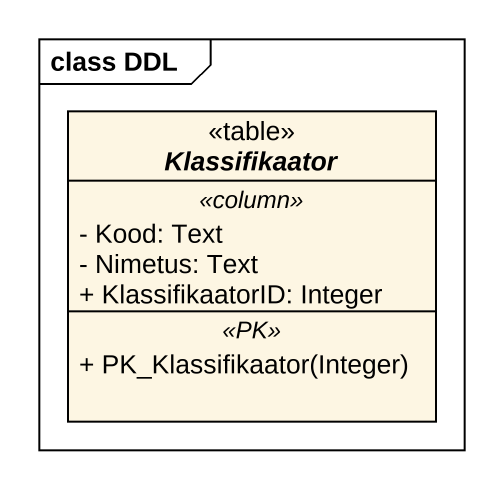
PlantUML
@startuml
mainframe class DDL
hide circle
hide empty members
skinparam classAttributeIconSize 0
abstract class Klassifikaator <<table>> {
  .. <<column>> ..
  - Kood: Text
  - Nimetus: Text
  + KlassifikaatorID: Integer
  .. <<PK>> ..
  + PK_Klassifikaator(Integer)
}
@enduml
